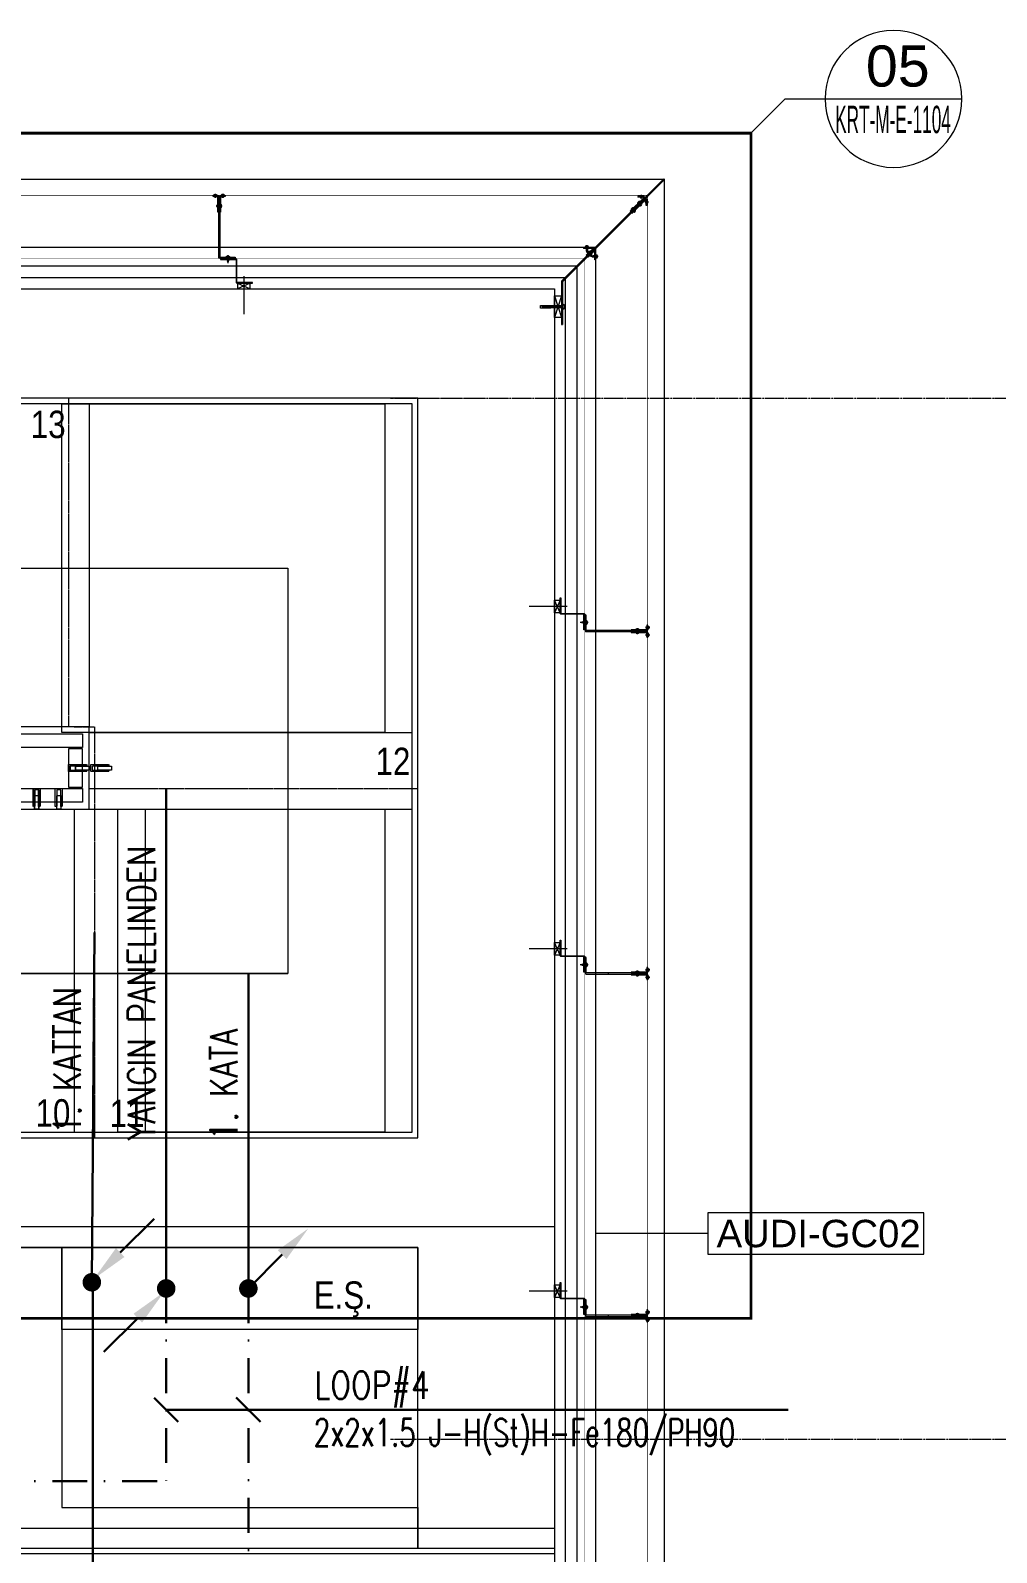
# Model space of a CAD drawing. Extents: x -1133 to 23780, y -1311 to 8245.
# Drawn here: x 4591 to 4944, y 2364 to 2919 of the extents above; entities that cross this region are included whole.
import ezdxf
from ezdxf.enums import TextEntityAlignment as Align

# ---------------------------------------------------------------- set-up
doc = ezdxf.new("R2010")
doc.units = 0
doc.header["$MEASUREMENT"] = 0
for name, pattern in [('DASHDOT', [25.4, 12.7, -6.35, 0, -6.35]), ('DASHDOT2', [0.5, 0.25, -0.125, 0, -0.125]), ('DOT2', [0.125, 0, -0.125]), ('HIDDEN', [0.375, 0.25, -0.125]), ('HIDDEN2', [4.7625, 3.175, -1.5875])]:
    doc.linetypes.add(name, pattern=pattern)
doc.layers.get('0').update_dxf_attribs({"color": 9, "lineweight": 9})
for name, color, linetype, lineweight in [('00', 9, 'Continuous', 9), ('01', 9, 'Continuous', 9), ('06B', 9, 'Continuous', 9), ('06D', 9, 'Continuous', 9), ('10', 9, 'Continuous', 9), ('14', 9, 'Continuous', 9), ('19', 9, 'Continuous', 9), ('19D', 9, 'DOT2', 9), ('20', 9, 'DOT2', 9), ('21', 9, 'Continuous', 9), ('22', 8, 'Continuous', 9), ('24', 9, 'DASHDOT2', 9), ('33', 9, 'BATTING', 9), ('35', 9, 'Continuous', 9), ('40', 9, 'Continuous', 9), ('40B', 9, 'Continuous', 9), ('E-AŞAĞIDAN GELEN HAT', 7, 'Continuous', 30), ('E-KABLO', 7, 'Continuous', 30), ('E-YAZI', 7, 'Continuous', 30), ('E-YUKARI ÇIKAN HAT', 7, 'Continuous', 30)]:
    doc.layers.add(name, color=color, linetype=linetype, lineweight=lineweight)
doc.styles.add('Arial', font='arial.ttf', dxfattribs={"height": 2.5})
doc.styles.add('E-YAZI', font='txttw.shx')
doc.styles.add('MuuM_TEXT-STANDART', font='ARIALN.TTF')
doc.linetypes.add('BATTING', pattern='A,0.0001,-0.1,[134,ltypeshp.shx,S=0.1,R=0,X=-0.1,Y=0],-0.2,[134,ltypeshp.shx,S=0.1,R=180,X=0.1,Y=0],-0.1', length=0.4001)

# ---------------------------------------------------------------- blocks, each defined once
blk = doc.blocks.new('0_wallno')
blk.add_lwpolyline([(-7.84, 1.5), (7.94, 1.5), (7.94, -1.5), (-7.84, -1.5)], close=True)
blk.add_lwpolyline([(7.94, 0), (16.13, 0)])
at = {"style": 'Arial'}
blk.add_attdef('GENISLIK', text='', height=2, dxfattribs=at).set_placement((8.44, 0), align=Align.BOTTOM_LEFT)
blk.add_attdef('DUVARNO', text='', height=2, dxfattribs=at).set_placement((0, 0), align=Align.MIDDLE_CENTER)
blk.add_attdef('YUKSEKLIK', text='', height=2, dxfattribs=at).set_placement((8.44, -0.5), align=Align.TOP_LEFT)
blk = doc.blocks.new('0_detailbox1')
blk.add_lwpolyline([(10.41, -2.5), (7.91, 0), (-5, 0)])
blk.add_circle((0, 0), 5)
at = {"style": 'Arial'}
blk.add_attdef('DETAYADI', text='', height=3, dxfattribs=at).set_placement((0, 0), align=Align.BOTTOM_CENTER)
blk.add_attdef('PAFTAADI', text='', height=2, dxfattribs=at).set_placement((0, -0.5), align=Align.TOP_CENTER)
blk = doc.blocks.new('p- alum kaplama profil')
at = {"lineweight": 13}
blk.add_lwpolyline([(7.12, 12.59), (7.12, 26.49)], dxfattribs=at)
at = {"lineweight": 5}
blk.add_lwpolyline([(9.44, 15.16), (4.79, 15.16), (4.79, 17.16), (9.44, 17.16)], close=True, dxfattribs=at)
for points in [[(4.79, 15.16), (9.44, 17.16)], [(9.44, 15.16), (4.79, 17.16)]]:
    blk.add_lwpolyline(points, dxfattribs=at)
at = {"lineweight": 18}
blk.add_lwpolyline([(4.09, 6.16), (-1.41, 6.16), (-1.41, 6.46), (4.09, 6.46, 0.414214), (4.29, 6.66), (4.29, 14.66, -0.414214), (4.79, 15.16), (10.29, 15.16), (10.29, 14.86), (4.79, 14.86, 0.414214), (4.59, 14.66), (4.59, 6.66, -0.414214)], format="xyb", close=True, dxfattribs=at)
blk.add_lwpolyline([(-2.06, 5.56), (-2.06, -2.34), (-2.06, -15.69), (-1.66, -15.69), (-1.66, -2.34), (-1.66, 5.56), (-1.66, 5.56), (-1.66, 5.57), (-1.66, 5.57), (-1.66, 5.58), (-1.66, 5.58), (-1.65, 5.59), (-1.65, 5.59), (-1.65, 5.59), (-1.65, 5.6), (-1.65, 5.6), (-1.64, 5.61), (-1.64, 5.61), (-1.64, 5.62), (-1.64, 5.62), (-1.63, 5.62), (-1.63, 5.63), (-1.63, 5.63), (-1.62, 5.63), (-1.62, 5.64), (-1.61, 5.64), (-1.61, 5.64), (-1.61, 5.64), (-1.6, 5.65), (-1.6, 5.65), (-1.59, 5.65), (-1.59, 5.65), (-1.58, 5.65), (-1.58, 5.65), (-1.57, 5.66), (-1.57, 5.66), (-1.56, 5.66), (-1.56, 5.66), (3.94, 5.66), (3.94, 6.06), (-1.56, 6.06), (-1.58, 6.06), (-1.61, 6.05), (-1.63, 6.05), (-1.66, 6.05), (-1.68, 6.04), (-1.7, 6.03), (-1.73, 6.03), (-1.75, 6.02), (-1.77, 6.01), (-1.79, 6), (-1.82, 5.99), (-1.84, 5.97), (-1.86, 5.96), (-1.88, 5.94), (-1.89, 5.93), (-1.91, 5.91), (-1.93, 5.89), (-1.95, 5.87), (-1.96, 5.85), (-1.97, 5.83), (-1.99, 5.81), (-2, 5.79), (-2.01, 5.77), (-2.02, 5.75), (-2.03, 5.72), (-2.04, 5.7), (-2.04, 5.68), (-2.05, 5.65), (-2.05, 5.63), (-2.06, 5.61), (-2.06, 5.58)], close=True)
blk.add_lwpolyline([(-1.66, -2.34), (-2.06, -2.34)])
for points in [[(-2.36, -10.84), (-2.36, -16.39), (-2.36, -16.39, -0.414214), (-2.51, -16.54), (-2.51, -16.54), (-4.06, -16.54), (-4.06, -16.84), (-2.51, -16.84), (-2.51, -16.84, 0.414214), (-2.06, -16.39), (-2.06, -10.84)], [(-1.36, -10.84), (-1.66, -10.84), (-1.66, -16.39, 0.414214), (-1.21, -16.84), (-1.21, -16.84), (0.34, -16.84), (0.34, -16.54), (-1.21, -16.54), (-1.21, -16.54, -0.414214), (-1.36, -16.39), (-1.36, -16.39)]]:
    blk.add_lwpolyline(points, format="xyb", close=True)
for points in [[(0.67, 5.66, -10), (1.91, 5.66, -10)], [(0.67, 5.66, -10), (0.67, 5.64, -10), (0.67, 5.62, -10), (0.67, 5.6, -10), (0.68, 5.58, -10), (0.68, 5.56, -10), (0.69, 5.54, -10), (0.69, 5.52, -10), (0.7, 5.5, -10), (0.7, 5.48, -10), (0.71, 5.46, -10), (0.72, 5.45, -10), (0.73, 5.43, -10), (0.74, 5.41, -10), (0.75, 5.4, -10), (0.76, 5.38, -10), (0.77, 5.36, -10), (0.79, 5.35, -10), (0.8, 5.33, -10), (0.81, 5.32, -10), (0.83, 5.31, -10), (0.84, 5.29, -10), (0.86, 5.28, -10), (0.87, 5.27, -10), (0.89, 5.26, -10), (0.91, 5.25, -10), (0.92, 5.24, -10), (0.94, 5.23, -10), (0.96, 5.22, -10), (0.98, 5.21, -10), (1, 5.21, -10), (1.02, 5.2, -10), (1.03, 5.2, -10)], [(0.96, 5.66, -10), (0.97, 5.66, -10), (0.97, 5.66, -10), (0.97, 5.66, -10), (0.98, 5.66, -10), (0.98, 5.66, -10), (0.99, 5.66, -10), (0.99, 5.66, -10), (1, 5.66, -10), (1, 5.67, -10), (1, 5.67, -10), (1.01, 5.67, -10), (1.01, 5.67, -10), (1.01, 5.67, -10), (1.02, 5.68, -10), (1.02, 5.68, -10), (1.02, 5.68, -10), (1.03, 5.69, -10), (1.03, 5.69, -10), (1.03, 5.69, -10), (1.04, 5.7, -10), (1.04, 5.7, -10), (1.04, 5.7, -10), (1.04, 5.71, -10), (1.04, 5.71, -10), (1.05, 5.72, -10), (1.05, 5.72, -10), (1.05, 5.72, -10), (1.05, 5.73, -10), (1.05, 5.73, -10), (1.05, 5.74, -10), (1.05, 5.74, -10), (1.05, 5.75, -10)], [(1.61, 6.87, -10), (0.98, 6.96, -10)], [(1.33, 5.85, -10), (0.98, 5.88, -10)], [(1.56, 7.05, -10), (1.02, 7.13, -10)], [(1.05, 6.91, -10), (1.29, 7.56, -10)], [(1.05, 5.83, -10), (1.05, 6.01, -10)], [(1.05, 5.75, -10), (1.05, 5.83, -10)], [(1.29, 4.93, -10), (1.29, 7.8, -10)], [(1.53, 6.82, -10), (1.29, 7.56, -10)], [(1.29, 6.16, -10), (1.29, 6.26, -10)], [(1.53, 5.75, -10), (1.53, 5.92, -10)], [(1.53, 5.75, -10), (1.53, 5.74, -10), (1.53, 5.74, -10), (1.53, 5.73, -10), (1.53, 5.73, -10), (1.53, 5.72, -10), (1.54, 5.72, -10), (1.54, 5.72, -10), (1.54, 5.71, -10), (1.54, 5.71, -10), (1.54, 5.7, -10), (1.54, 5.7, -10), (1.55, 5.7, -10), (1.55, 5.69, -10), (1.55, 5.69, -10), (1.55, 5.69, -10), (1.56, 5.68, -10), (1.56, 5.68, -10), (1.56, 5.68, -10), (1.57, 5.67, -10), (1.57, 5.67, -10), (1.58, 5.67, -10), (1.58, 5.67, -10), (1.58, 5.67, -10), (1.59, 5.66, -10), (1.59, 5.66, -10), (1.6, 5.66, -10), (1.6, 5.66, -10), (1.6, 5.66, -10), (1.61, 5.66, -10), (1.61, 5.66, -10), (1.62, 5.66, -10), (1.62, 5.66, -10)], [(1.55, 5.2, -10), (1.57, 5.2, -10), (1.59, 5.21, -10), (1.6, 5.21, -10), (1.62, 5.22, -10), (1.64, 5.23, -10), (1.66, 5.24, -10), (1.68, 5.25, -10), (1.69, 5.26, -10), (1.71, 5.27, -10), (1.73, 5.28, -10), (1.74, 5.29, -10), (1.76, 5.31, -10), (1.77, 5.32, -10), (1.78, 5.33, -10), (1.8, 5.35, -10), (1.81, 5.36, -10), (1.82, 5.38, -10), (1.83, 5.4, -10), (1.84, 5.41, -10), (1.85, 5.43, -10), (1.86, 5.45, -10), (1.87, 5.46, -10), (1.88, 5.48, -10), (1.89, 5.5, -10), (1.89, 5.52, -10), (1.9, 5.54, -10), (1.9, 5.56, -10), (1.9, 5.58, -10), (1.91, 5.6, -10), (1.91, 5.62, -10), (1.91, 5.64, -10), (1.91, 5.66, -10)], [(1.03, 5.2, -10), (1.04, 5.2, -10), (1.05, 5.19, -10), (1.05, 5.19, -10), (1.06, 5.19, -10), (1.06, 5.19, -10), (1.07, 5.19, -10), (1.07, 5.19, -10), (1.08, 5.19, -10), (1.08, 5.19, -10), (1.09, 5.19, -10), (1.09, 5.18, -10), (1.1, 5.18, -10), (1.1, 5.18, -10), (1.11, 5.18, -10), (1.11, 5.18, -10), (1.12, 5.18, -10), (1.12, 5.18, -10), (1.13, 5.18, -10), (1.13, 5.18, -10), (1.14, 5.18, -10), (1.15, 5.18, -10), (1.15, 5.18, -10), (1.16, 5.17, -10), (1.16, 5.17, -10), (1.17, 5.17, -10), (1.17, 5.17, -10), (1.18, 5.17, -10), (1.18, 5.17, -10), (1.19, 5.17, -10), (1.19, 5.17, -10), (1.2, 5.17, -10), (1.2, 5.17, -10)], [(1.2, 5.17, -10), (1.2, 5.2, -10)], [(1.38, 5.2, -10), (1.2, 5.2, -10)], [(1.38, 5.17, -10), (1.38, 5.2, -10)], [(1.38, 5.17, -10), (1.38, 5.17, -10), (1.39, 5.17, -10), (1.39, 5.17, -10), (1.4, 5.17, -10), (1.41, 5.17, -10), (1.41, 5.17, -10), (1.42, 5.17, -10), (1.42, 5.17, -10), (1.43, 5.17, -10), (1.43, 5.18, -10), (1.44, 5.18, -10), (1.44, 5.18, -10), (1.45, 5.18, -10), (1.45, 5.18, -10), (1.46, 5.18, -10), (1.46, 5.18, -10), (1.47, 5.18, -10), (1.47, 5.18, -10), (1.48, 5.18, -10), (1.48, 5.18, -10), (1.49, 5.18, -10), (1.5, 5.19, -10), (1.5, 5.19, -10), (1.51, 5.19, -10), (1.51, 5.19, -10), (1.52, 5.19, -10), (1.52, 5.19, -10), (1.53, 5.19, -10), (1.53, 5.19, -10), (1.54, 5.19, -10), (1.54, 5.2, -10), (1.55, 5.2, -10)], [(-2.85, -16.54, 0), (-2.86, -16.51, 0), (-2.87, -16.47, 0), (-2.89, -16.44, 0), (-2.91, -16.41, 0), (-2.93, -16.38, 0), (-2.96, -16.35, 0), (-2.98, -16.33, 0), (-3.01, -16.31, 0), (-3.04, -16.29, 0), (-3.07, -16.27, 0), (-3.11, -16.25, 0), (-3.14, -16.24, 0), (-3.18, -16.23, 0), (-3.21, -16.22, 0), (-3.25, -16.22, 0), (-3.29, -16.22, 0), (-3.32, -16.22, 0), (-3.36, -16.22, 0), (-3.39, -16.23, 0), (-3.43, -16.24, 0), (-3.46, -16.25, 0), (-3.5, -16.27, 0), (-3.53, -16.29, 0), (-3.56, -16.31, 0), (-3.59, -16.33, 0), (-3.61, -16.35, 0), (-3.64, -16.38, 0), (-3.66, -16.41, 0), (-3.68, -16.44, 0), (-3.7, -16.47, 0), (-3.71, -16.51, 0), (-3.73, -16.54, 0)], [(-3.29, -16.54, 0), (-3.73, -16.54, 0)], [(-3.29, -16.54, 0), (-3.55, -16.54, 0)], [(-3.55, -16.54, 0), (-3.29, -16.54, 0)], [(-3.55, -17.04, 0), (-3.55, -16.54, 0)], [(-3.29, -17.54, 0), (-3.29, -16.04, 0)], [(-3.29, -16.54, 0), (-2.85, -16.54, 0)], [(-3.29, -16.54, 0), (-3.03, -16.54, 0)], [(-3.03, -16.54, 0), (-3.29, -16.54, 0)], [(-3.03, -17.04, 0), (-3.03, -16.54, 0)], [(-2.86, -13.04, 0), (-0.86, -13.04, 0)], [(-2.36, -12.52, 0), (-2.4, -12.53, 0), (-2.43, -12.56, 0), (-2.47, -12.58, 0), (-2.5, -12.6, 0), (-2.53, -12.63, 0), (-2.56, -12.66, 0), (-2.59, -12.69, 0), (-2.61, -12.73, 0), (-2.63, -12.76, 0), (-2.65, -12.8, 0), (-2.67, -12.84, 0), (-2.68, -12.88, 0), (-2.69, -12.92, 0), (-2.7, -12.96, 0), (-2.71, -13, 0), (-2.71, -13.04, 0), (-2.71, -13.08, 0), (-2.7, -13.13, 0), (-2.69, -13.17, 0), (-2.68, -13.21, 0), (-2.67, -13.25, 0), (-2.65, -13.28, 0), (-2.63, -13.32, 0), (-2.61, -13.36, 0), (-2.59, -13.39, 0), (-2.56, -13.42, 0), (-2.53, -13.45, 0), (-2.5, -13.48, 0), (-2.47, -13.51, 0), (-2.43, -13.53, 0), (-2.4, -13.55, 0), (-2.36, -13.57, 0)], [(-2.36, -13.04, 0), (-2.36, -12.52, 0)], [(-2.36, -13.04, 0), (-2.36, -12.73, 0)], [(-2.36, -12.73, 0), (-2.36, -13.04, 0)], [(-1.36, -12.73, 0), (-2.36, -12.73, 0)], [(-2.36, -13.04, 0), (-2.36, -13.36, 0)], [(-2.36, -13.04, 0), (-2.36, -13.57, 0)], [(-2.36, -13.36, 0), (-2.36, -13.04, 0)], [(-1.36, -13.36, 0), (-2.36, -13.36, 0)], [(-1.36, -13.04, 0), (-1.36, -12.37, 0)], [(-1.36, -13.72, 0), (-1.32, -13.68, 0), (-1.29, -13.65, 0), (-1.26, -13.61, 0), (-1.23, -13.58, 0), (-1.2, -13.54, 0), (-1.18, -13.5, 0), (-1.16, -13.45, 0), (-1.14, -13.41, 0), (-1.12, -13.37, 0), (-1.1, -13.32, 0), (-1.09, -13.28, 0), (-1.08, -13.23, 0), (-1.07, -13.18, 0), (-1.06, -13.14, 0), (-1.06, -13.09, 0), (-1.06, -13.04, 0), (-1.06, -12.99, 0), (-1.06, -12.95, 0), (-1.07, -12.9, 0), (-1.08, -12.85, 0), (-1.09, -12.81, 0), (-1.1, -12.76, 0), (-1.12, -12.72, 0), (-1.14, -12.67, 0), (-1.16, -12.63, 0), (-1.18, -12.59, 0), (-1.2, -12.55, 0), (-1.23, -12.51, 0), (-1.26, -12.47, 0), (-1.29, -12.43, 0), (-1.32, -12.4, 0), (-1.36, -12.37, 0)], [(-1.36, -13.04, 0), (-1.36, -13.72, 0)], [(-1, -16.54, 0), (-0.98, -16.51, 0), (-0.97, -16.47, 0), (-0.95, -16.44, 0), (-0.93, -16.41, 0), (-0.91, -16.38, 0), (-0.88, -16.35, 0), (-0.86, -16.33, 0), (-0.83, -16.31, 0), (-0.8, -16.29, 0), (-0.77, -16.27, 0), (-0.73, -16.25, 0), (-0.7, -16.24, 0), (-0.66, -16.23, 0), (-0.63, -16.22, 0), (-0.59, -16.22, 0), (-0.56, -16.22, 0), (-0.52, -16.22, 0), (-0.48, -16.22, 0), (-0.45, -16.23, 0), (-0.41, -16.24, 0), (-0.38, -16.25, 0), (-0.34, -16.27, 0), (-0.31, -16.29, 0), (-0.28, -16.31, 0), (-0.25, -16.33, 0), (-0.23, -16.35, 0), (-0.2, -16.38, 0), (-0.18, -16.41, 0), (-0.16, -16.44, 0), (-0.14, -16.47, 0), (-0.13, -16.51, 0), (-0.12, -16.54, 0)], [(-0.56, -16.54, 0), (-1, -16.54, 0)], [(-0.56, -16.54, 0), (-0.82, -16.54, 0)], [(-0.82, -16.54, 0), (-0.56, -16.54, 0)], [(-0.82, -17.04, 0), (-0.82, -16.54, 0)], [(-0.56, -17.54, 0), (-0.56, -16.04, 0)], [(-0.56, -16.54, 0), (-0.3, -16.54, 0)], [(-0.56, -16.54, 0), (-0.12, -16.54, 0)], [(-0.3, -16.54, 0), (-0.56, -16.54, 0)], [(-0.3, -17.04, 0), (-0.3, -16.54, 0)], [(-3.84, -17.04, 0), (-3.81, -17.07, 0), (-3.78, -17.1, 0), (-3.75, -17.12, 0), (-3.72, -17.15, 0), (-3.69, -17.17, 0), (-3.66, -17.19, 0), (-3.62, -17.21, 0), (-3.59, -17.23, 0), (-3.55, -17.24, 0), (-3.52, -17.26, 0), (-3.48, -17.27, 0), (-3.44, -17.28, 0), (-3.4, -17.28, 0), (-3.36, -17.29, 0), (-3.32, -17.29, 0), (-3.29, -17.29, 0), (-3.25, -17.29, 0), (-3.21, -17.29, 0), (-3.17, -17.28, 0), (-3.13, -17.28, 0), (-3.09, -17.27, 0), (-3.06, -17.26, 0), (-3.02, -17.24, 0), (-2.98, -17.23, 0), (-2.95, -17.21, 0), (-2.91, -17.19, 0), (-2.88, -17.17, 0), (-2.85, -17.15, 0), (-2.82, -17.12, 0), (-2.79, -17.1, 0), (-2.76, -17.07, 0), (-2.73, -17.04, 0)], [(-3.29, -17.04, 0), (-3.84, -17.04, 0)], [(-3.29, -17.04, 0), (-2.73, -17.04, 0)], [(-0.56, -17.04, 0), (-1.11, -17.04, 0)], [(0, -17.04, 0), (-0.03, -17.07, 0), (-0.06, -17.1, 0), (-0.09, -17.12, 0), (-0.12, -17.15, 0), (-0.15, -17.17, 0), (-0.18, -17.19, 0), (-0.22, -17.21, 0), (-0.25, -17.23, 0), (-0.29, -17.24, 0), (-0.33, -17.26, 0), (-0.36, -17.27, 0), (-0.4, -17.28, 0), (-0.44, -17.28, 0), (-0.48, -17.29, 0), (-0.52, -17.29, 0), (-0.56, -17.29, 0), (-0.59, -17.29, 0), (-0.63, -17.29, 0), (-0.67, -17.28, 0), (-0.71, -17.28, 0), (-0.75, -17.27, 0), (-0.79, -17.26, 0), (-0.82, -17.24, 0), (-0.86, -17.23, 0), (-0.89, -17.21, 0), (-0.93, -17.19, 0), (-0.96, -17.17, 0), (-0.99, -17.15, 0), (-1.02, -17.12, 0), (-1.05, -17.1, 0), (-1.08, -17.07, 0), (-1.11, -17.04, 0)], [(-0.56, -17.04, 0), (0, -17.04, 0)]]:
    blk.add_polyline3d(points)
blk = doc.blocks.new('p-cephe_kose profili')
at = {"linetype": 'Continuous', "lineweight": 13}
for p, q in [((-2.75, 12.75), (-3.15, 12.75)), ((-3.15, -2.87), (-3.15, 12.75)), ((-2.75, -3.03), (-2.75, 12.75)), ((-3.15, -2.87), (-30.14, -29.86)), ((-2.75, -3.03), (-29.86, -30.14)), ((-34, -30.65), (-34, -32.75)), ((-34, -30.65), (-33.7, -30.65)), ((-33.85, -33.57), (-30.14, -29.86)), ((-33.7, -30.65), (-33.7, -32.75)), ((-33.57, -33.85), (-29.86, -30.14)), ((-33.53, -32.82), (-28.58, -27.87)), ((-33.32, -33.03), (-28.37, -28.08)), ((-28.08, -28.37), (-33.03, -33.32)), ((-27.87, -28.58), (-32.82, -33.53)), ((-30.14, -29.86), (-29.86, -30.14)), ((-29.86, -30.14), (-30.14, -29.86)), ((-28.37, -28.08), (-28.58, -27.87)), ((-28.08, -28.37), (-27.87, -28.58)), ((-33.85, -33.57), (-40.45, -40.17)), ((-33.57, -33.85), (-40.17, -40.45)), ((-33.57, -33.85), (-33.85, -33.57)), ((-32.75, -33.7), (-30.65, -33.7)), ((-32.75, -34), (-30.65, -34)), ((-30.65, -34), (-30.65, -33.7)), ((-40.45, -40.17), (-40.17, -40.45))]:
    blk.add_line(p, q, dxfattribs=at)
at = {"linetype": 'Continuous', "lineweight": 5}
for p, q in [((-3.15, 6.69), (1.05, 6.69)), ((1.05, 5.81), (-3.15, 5.81)), ((-2.75, 2.25), (-0.25, 10.25)), ((-0.25, 2.25), (-2.75, 10.25)), ((-2.73, 6.25), (4.2, 6.25)), ((4.85, 6.62), (1.05, 6.62)), ((4.85, 5.88), (1.05, 5.88))]:
    blk.add_line(p, q, dxfattribs=at)
at = {"linetype": 'Continuous', "lineweight": 18}
for p, q in [((-15.25, -10.86), (-15.25, -14)), ((-15.25, -10.86), (-14.95, -10.86)), ((-14.95, -10.86), (-14.95, -14)), ((-14.78, -14.07), (-12.56, -11.86)), ((-14.57, -14.28), (-12.35, -12.07)), ((-12.07, -12.35), (-14.28, -14.57)), ((-11.86, -12.56), (-14.07, -14.78)), ((-14, -14.95), (-10.86, -14.95)), ((-14, -15.25), (-10.86, -15.25)), ((-12.35, -12.07), (-12.56, -11.86)), ((-12.07, -12.35), (-11.86, -12.56)), ((-10.86, -15.25), (-10.86, -14.95))]:
    blk.add_line(p, q, dxfattribs=at)
for p, q in [((-16.23, -12.06), (-13.36, -12.06)), ((-15.99, -11.97), (-15.95, -11.97)), ((-15.99, -12.15), (-15.95, -12.15)), ((-15.95, -11.97), (-15.95, -12.15)), ((-15.5, -12.68), (-15.5, -11.44)), ((-15.41, -11.82), (-15.23, -11.82)), ((-15.41, -12.3), (-15.32, -12.3)), ((-15.32, -12.3), (-15.14, -12.3)), ((-15.3, -12.02), (-15.28, -12.37)), ((-15.23, -11.82), (-15.05, -11.82)), ((-15.19, -11.74), (-15.1, -12.37)), ((-15.14, -12.3), (-14.96, -12.3)), ((-15.05, -11.82), (-14.87, -11.82)), ((-15.01, -11.74), (-14.92, -12.37)), ((-14.96, -12.3), (-14.78, -12.3)), ((-14.87, -11.82), (-14.69, -11.82)), ((-14.83, -11.74), (-14.74, -12.37)), ((-14.78, -12.3), (-14.6, -12.3)), ((-14.69, -11.82), (-14.51, -11.82)), ((-14.65, -11.74), (-14.56, -12.37)), ((-14.6, -12.3), (-14.42, -12.3)), ((-14.51, -11.82), (-14.33, -11.82)), ((-14.47, -11.74), (-14.38, -12.37)), ((-14.42, -12.3), (-14.24, -12.3)), ((-14.33, -11.82), (-13.6, -12.06)), ((-14.29, -11.74), (-14.2, -12.37)), ((-14.24, -12.3), (-13.6, -12.06)), ((-14.1, -11.79), (-14.03, -12.33)), ((-12.68, -15.51), (-11.44, -15.51)), ((-11.74, -14.3), (-12.37, -14.21)), ((-11.74, -14.48), (-12.37, -14.39)), ((-11.74, -14.66), (-12.37, -14.57)), ((-11.74, -14.84), (-12.37, -14.75)), ((-11.74, -15.02), (-12.37, -14.93)), ((-11.74, -15.2), (-12.37, -15.11)), ((-12.02, -15.31), (-12.37, -15.29)), ((-11.79, -14.11), (-12.33, -14.03)), ((-12.3, -14.25), (-12.06, -13.61)), ((-12.3, -14.43), (-12.3, -14.25)), ((-12.3, -14.61), (-12.3, -14.43)), ((-12.3, -14.79), (-12.3, -14.61)), ((-12.3, -14.97), (-12.3, -14.79)), ((-12.3, -15.15), (-12.3, -14.97)), ((-12.3, -15.33), (-12.3, -15.15)), ((-12.3, -15.42), (-12.3, -15.33)), ((-12.15, -15.99), (-12.15, -15.96)), ((-11.97, -15.96), (-12.15, -15.96)), ((-12.06, -16.24), (-12.06, -13.37)), ((-11.82, -14.34), (-12.06, -13.61)), ((-11.97, -15.99), (-11.97, -15.96)), ((-11.82, -14.52), (-11.82, -14.34)), ((-11.82, -14.7), (-11.82, -14.52)), ((-11.82, -14.88), (-11.82, -14.7)), ((-11.82, -15.06), (-11.82, -14.88)), ((-11.82, -15.24), (-11.82, -15.06)), ((-11.82, -15.42), (-11.82, -15.24))]:
    blk.add_line(p, q)
at = {"lineweight": 5}
for p, q in [((-13.02, -13.73), (-13.73, -13.02)), ((-13.29, -13.01), (-13.66, -13.38)), ((-13.65, -12.66), (-12.44, -13.86)), ((-13.29, -13.01), (-13.52, -13.23)), ((-13.52, -13.23), (-13.29, -13.01)), ((-13.29, -13.01), (-12.92, -12.64)), ((-13.29, -13.01), (-13.07, -12.79)), ((-13.07, -12.79), (-13.29, -13.01)), ((-12.57, -13.28), (-13.28, -12.57)), ((-12.8, -13.5), (-13.27, -13.98)), ((-12.8, -13.5), (-12.32, -13.03)), ((-34.6, -31.92), (-33.2, -31.92)), ((-34.1, -31.92), (-34.1, -31.37)), ((-34.1, -31.66), (-33.7, -31.66)), ((-34.1, -31.92), (-34.1, -32.47)), ((-34.1, -32.18), (-33.7, -32.18)), ((-33.7, -31.92), (-33.7, -31.48)), ((-33.7, -31.92), (-33.7, -31.66)), ((-33.7, -31.66), (-33.7, -31.92)), ((-33.7, -31.92), (-33.7, -32.36)), ((-33.7, -31.92), (-33.7, -32.18)), ((-33.7, -32.18), (-33.7, -31.92)), ((-31.22, -31.93), (-31.93, -31.22)), ((-31.92, -34.6), (-31.92, -33.2)), ((-31.49, -31.21), (-31.86, -31.58)), ((-31.85, -30.86), (-30.64, -32.06)), ((-31.49, -31.21), (-31.71, -31.43)), ((-31.71, -31.43), (-31.49, -31.21)), ((-31.49, -31.21), (-31.12, -30.84)), ((-31.49, -31.21), (-31.27, -30.99)), ((-31.27, -30.99), (-31.49, -31.21)), ((-30.77, -31.48), (-31.48, -30.77)), ((-31, -31.7), (-31.47, -32.18)), ((-31, -31.7), (-30.52, -31.23)), ((-28.94, -29.65), (-29.65, -28.94)), ((-29.22, -28.93), (-29.59, -29.3)), ((-29.57, -28.58), (-28.37, -29.78)), ((-29.22, -28.93), (-29.44, -29.16)), ((-29.44, -29.16), (-29.22, -28.93)), ((-29.22, -28.93), (-28.84, -28.56)), ((-29.22, -28.93), (-28.99, -28.71)), ((-28.99, -28.71), (-29.22, -28.93)), ((-28.5, -29.21), (-29.21, -28.5)), ((-28.72, -29.43), (-29.2, -29.91)), ((-28.72, -29.43), (-28.24, -28.95)), ((-31.92, -34.1), (-32.47, -34.1)), ((-31.92, -33.7), (-32.36, -33.7)), ((-31.92, -33.7), (-32.18, -33.7)), ((-32.18, -33.7), (-31.92, -33.7)), ((-32.18, -34.1), (-32.18, -33.7)), ((-31.92, -33.7), (-31.66, -33.7)), ((-31.92, -33.7), (-31.48, -33.7)), ((-31.66, -33.7), (-31.92, -33.7)), ((-31.92, -34.1), (-31.37, -34.1)), ((-31.66, -34.1), (-31.66, -33.7))]:
    blk.add_line(p, q, dxfattribs=at)
at = {"lineweight": 0}
blk.add_line((-34, -32.75), (-34, -30.75), dxfattribs=at)
at = {"linetype": 'Continuous', "lineweight": 5}
for points in [[(-2.75, 10.25), (-0.25, 10.25), (-0.25, 2.25), (-2.75, 2.25)], [(1.05, 6.75), (4.85, 6.75), (4.85, 5.75), (1.05, 5.75)]]:
    blk.add_lwpolyline(points, close=True, dxfattribs=at)
blk.add_lwpolyline([(-38.03, -37.75), (-37.75, -38.03)])
for centre, radius, start, end in [((-14.88, -12.06), 1.11, 166.6402, 175.4788), ((-14.88, -12.06), 1.11, 184.5212, 193.3598), ((-15.5, -11.91), 0.473, 90, 166.6402), ((-15.5, -12.21), 0.473, 193.3598, 270), ((-15.41, -11.73), 0.09, 180, 270), ((-15.41, -12.39), 0.09, 90, 180), ((-12.21, -15.51), 0.473, 180, 256.6402), ((-12.39, -15.42), 0.09, 270, 0), ((-12.06, -14.89), 1.11, 256.6402, 265.4788), ((-12.06, -14.89), 1.11, 274.5212, 283.3598), ((-11.73, -15.42), 0.09, 180, 270), ((-11.91, -15.51), 0.473, 283.3598, 360)]:
    blk.add_arc(centre, radius, start, end)
at = {"linetype": 'Continuous', "lineweight": 18}
for centre, radius, start, end in [((-14.85, -14), 0.4, 180, 315), ((-14.85, -14), 0.1, 180, 315), ((-14, -14.85), 0.4, 135, 270), ((-14, -14.85), 0.1, 135, 270)]:
    blk.add_arc(centre, radius, start, end, dxfattribs=at)
at = {"lineweight": 5}
for centre, radius, start, end in [((-13.35, -12.95), 0.57, 67.9194, 202.0806), ((-13.23, -13.07), 0.909, 267.075, 2.925), ((-33.62, -31.92), 0.732, 131.1905, 228.8095), ((-33.83, -31.92), 0.46, 286.9574, 73.0426), ((-31.55, -31.15), 0.57, 67.9194, 202.0806), ((-31.43, -31.27), 0.909, 267.075, 2.925), ((-29.27, -28.88), 0.57, 67.9194, 202.0806), ((-29.15, -29), 0.909, 267.075, 2.925), ((-31.92, -33.62), 0.732, 221.1905, 318.8095), ((-31.92, -33.83), 0.46, 16.9574, 163.0426)]:
    blk.add_arc(centre, radius, start, end, dxfattribs=at)
at = {"linetype": 'Continuous', "lineweight": 13}
for centre, radius, start, end in [((-33.6, -32.75), 0.4, 180, 315), ((-33.6, -32.75), 0.1, 180, 315), ((-32.75, -33.6), 0.4, 135, 270), ((-32.75, -33.6), 0.1, 135, 270)]:
    blk.add_arc(centre, radius, start, end, dxfattribs=at)
at = {"linetype": 'Continuous', "lineweight": 5}
blk.add_rational_spline([(-3.15, 7.25), (-3.22, 7.25), (-3.29, 7.25), (-3.63, 7.25), (-3.68, 6.91), (-3.7, 6.83), (-3.71, 6.75), (-3.79, 6.25), (-3.71, 5.75), (-3.7, 5.67), (-3.68, 5.59), (-3.63, 5.25), (-3.29, 5.25), (-3.22, 5.25), (-3.15, 5.25), (-3.15, 6.25), (-3.15, 7.25)], [1, 1, 1, 0.760917374327, 1, 1, 1, 1, 1, 1, 1, 0.760917374327, 1, 1, 1, 1, 1], degree=2, knots=[0, 0, 0, 1, 1, 2, 2, 3, 3, 4, 4, 5, 5, 6, 6, 7, 7, 8, 8, 8], dxfattribs=at)
blk = doc.blocks.new('P-AKS_AUDI')
at = {"layer": '24'}
for points in [[(0, 0), (360, 0)], [(0, -380), (360, -380)]]:
    blk.add_lwpolyline(points, dxfattribs=at)
blk = doc.blocks.new('p-lama profili')
at = {"layer": '20', "linetype": 'HIDDEN', "ltscale": 0.5}
blk.add_lwpolyline([(0.75, -0.45), (-0.75, -0.45), (-0.75, -6.5), (-1.25, -6.5), (-1.25, -0.45), (-1.25, -0.45), (-1.25, 0), (1.25, 0), (1.25, -0.45), (1.25, -0.45), (1.25, -6.5), (0.75, -6.5), (0.75, -0.45)], dxfattribs=at)
blk.add_lwpolyline([(-0.75, -2.5), (0.75, -2.5), (0.75, -7.5), (-0.75, -7.5)], close=True, dxfattribs=at)
blk = doc.blocks.new('p-zemin kat')
at = {"layer": '00'}
blk.add_lwpolyline([(4287.5, 2365), (4287.5, 2390), (4197.5, 2390), (4197.5, 2365), (4177.5, 2365), (4177.5, 2380), (4182.5, 2380), (4182.5, 2560), (4197.5, 2560), (4197.5, 2490), (4302.5, 2490), (4302.5, 2475), (4197.5, 2475), (4197.5, 2405), (4302.5, 2405), (4302.5, 2380), (4582.5, 2380), (4582.5, 2475), (4602.5, 2475), (4602.5, 2380), (4732.5, 2380), (4732.5, 2365), (4287.5, 2365)], dxfattribs=at)
at = {"layer": '01'}
blk.add_lwpolyline([(4302.5, 2825), (4782.5, 2825), (4782.5, 2365), (4732.5, 2365), (4732.5, 2475), (4342.5, 2475), (4342.5, 2475), (4302.5, 2475), (4302.5, 2515), (4732.5, 2515), (4732.5, 2785), (4302.5, 2785)], close=True, dxfattribs=at)
at = {"layer": '06B'}
for points in [[(4610, 2657.5), (4337, 2657.5), (4329.5, 2657.5), (4329.5, 2662.5), (4607.5, 2662.5), (4610, 2662.5), (4610, 2657.5)], [(4607.5, 2662.5), (4610, 2662.5)], [(4607.5, 2642.5), (4610, 2642.5), (4610, 2637.5), (4534.04, 2637.5), (4531.76, 2642.5), (4607.5, 2642.5), (4607.5, 2642.5)]]:
    blk.add_lwpolyline(points, dxfattribs=at)
blk.add_lwpolyline([(4605, 2657), (4605, 2643), (4610, 2643), (4610, 2657)], close=True, dxfattribs=at)
at = {"layer": '06D'}
for points in [[(4177.8, 2865), (4822.5, 2865), (4822.5, 2034.62), (4782.5, 2034.62)], [(4797.5, 2034.62), (4797.5, 2840), (4177.8, 2840)], [(4790.7, 2034.62), (4790.71, 2833.2), (4177.8, 2833.25)], [(4602.5, 2475), (4732.5, 2475), (4732.5, 2445), (4602.5, 2445), (4602.5, 2475)]]:
    blk.add_lwpolyline(points, dxfattribs=at)
at = {"layer": '10'}
for points, const_width in [([(4177.8, 2859.1), (4816.5, 2859.1), (4816.5, 2034.62)], 0.2), ([(4793.5, 2034.92), (4793.5, 2836), (4177.8, 2836)], 0.1)]:
    blk.add_lwpolyline(points, dxfattribs=dict(at, const_width=const_width))
at = {"layer": '14'}
for points in [[(4197.5, 2365), (4197.5, 2363), (4175.5, 2363), (4175.5, 2382), (4180.5, 2382), (4180.5, 2562), (4199.5, 2562), (4199.5, 2492), (4300.5, 2492), (4300.5, 2517), (4730.5, 2517), (4730.5, 2783), (4300.5, 2783), (4300.5, 2803), (4199.5, 2803), (4199.5, 2668), (4180.5, 2668), (4180.5, 2808), (4175.5, 2808), (4175.5, 2825)], [(4782.5, 2365), (4782.5, 2363.15), (4287.5, 2363.15), (4287.5, 2365.15)]]:
    blk.add_lwpolyline(points, dxfattribs=at)
at = {"layer": '19', "linetype": 'Continuous'}
for points in [[(4612.5, 2783), (4612.5, 2665)], [(4612.5, 2635), (4612.5, 2665), (4327, 2665)], [(4535.14, 2635), (4610.5, 2635)], [(4607, 2635), (4607, 2517)], [(4610.5, 2635), (4730.5, 2635)]]:
    blk.add_lwpolyline(points, dxfattribs=at)
at = {"layer": '19'}
for points in [[(4325, 2723), (4685, 2723), (4685, 2575), (4562.64, 2575)], [(4388, 2575), (4685, 2575)]]:
    blk.add_lwpolyline(points, dxfattribs=at)
at = {"layer": '19D', "linetype": 'HIDDEN'}
for points in [[(4605, 2785), (4605, 2665)], [(4607, 2665), (4614.5, 2665), (4614.5, 2515)], [(4612.5, 2642.5), (4732.5, 2642.5)]]:
    blk.add_lwpolyline(points, dxfattribs=at)
at = {"layer": '33', "ltscale": 0.4}
blk.add_lwpolyline([(4786.5, 2036.84), (4786.5, 2829), (4177.8, 2829)], dxfattribs=at)
at = {"layer": '40'}
for points in [[(4720.5, 2663), (4602.5, 2663), (4602.5, 2665), (4602.5, 2665), (4602.5, 2783), (4720.5, 2783)], [(4720.5, 2517), (4623, 2517), (4623, 2635), (4720.5, 2635)]]:
    blk.add_lwpolyline(points, close=True, dxfattribs=at)
at = {"layer": '40B'}
blk.add_lwpolyline([(4782.5, 2825), (4782.5, 2482.5), (4200, 2482.5), (4200, 2825)], close=True, dxfattribs=at)
blk.add_lwpolyline([(4532.5, 2156.79), (4532.5, 2372.5), (4782.5, 2372.5), (4782.5, 2102.28), (4762.5, 2102.28), (4760.5, 2102.28, 0.022733), (4537.5, 2153.27), (4532.5, 2153.27)], format="xyb", close=True, dxfattribs=at)
at = {"rotation": 90}
blk.add_blockref('p-lama profili', (4605, 2650), dxfattribs=at)
blk.add_blockref('p-lama profili', (4593.25, 2642.5))
at = {"layer": '10'}
for name, p, rotation in [('p-cephe_kose profili', (4782.19, 2824.69), 180), ('p- alum kaplama profil', (4799.66, 2701.86), 90), ('p- alum kaplama profil', (4799.66, 2576.86), 90), ('p- alum kaplama profil', (4799.66, 2451.86), 90)]:
    blk.add_blockref(name, p, dxfattribs=dict(at, rotation=rotation))
at = {"layer": '10', "xscale": -1, "rotation": 180}
blk.add_blockref('p- alum kaplama profil', (4661.86, 2842.16), dxfattribs=at)
at = {"layer": '24'}
blk.add_blockref('P-AKS_AUDI', (4722.5, 2785), dxfattribs=at)
at = {"layer": '21', "style": 'MuuM_TEXT-STANDART'}
blk.add_text('E.Ş.', height=10, dxfattribs=at).set_placement((4694.5, 2452.57))
blk = doc.blocks.new('100_AŞAĞIDAN GELEN HAT')
at = {"layer": 'E-AŞAĞIDAN GELEN HAT', "color": 3, "linetype": 'Continuous'}
blk.add_line((-2.07, -2.17), (-4.55, -4.64), dxfattribs=at)
at = {"layer": 'E-AŞAĞIDAN GELEN HAT', "color": 4, "linetype": 'Continuous', "const_width": 0.675}
blk.add_lwpolyline([(-0.34, 0, 1), (0.34, 0, 1)], format="xyb", close=True, dxfattribs=at)
at = {"layer": 'E-AŞAĞIDAN GELEN HAT', "color": 3, "linetype": 'Continuous'}
blk.add_solid([(-2.39, -1.85), (-1.76, -2.49), (-0.16, -0.26)], dxfattribs=at)
blk = doc.blocks.new('100_YUKARI ÇIKAN HAT')
at = {"layer": 'E-YUKARI ÇIKAN HAT', "color": 3, "linetype": 'Continuous'}
blk.add_line((2.47, 2.47), (0, 0), dxfattribs=at)
at = {"layer": 'E-YUKARI ÇIKAN HAT', "color": 4, "linetype": 'Continuous', "const_width": 0.675}
blk.add_lwpolyline([(-0.34, 0, 1), (0.34, 0, 1)], format="xyb", close=True, dxfattribs=at)
at = {"layer": 'E-YUKARI ÇIKAN HAT', "color": 3, "linetype": 'Continuous'}
blk.add_solid([(2.15, 2.79), (2.79, 2.15), (4.38, 4.38)], dxfattribs=at)

msp = doc.modelspace()

# ---------------------------------------------------------------- linework, layer by layer
at = {"layer": '21', "linetype": 'HIDDEN2', "ltscale": 0.1, "const_width": 1}
msp.add_lwpolyline([(4147.2, 2881.81), (4854.19, 2881.81), (4854.19, 2449.05), (4147.2, 2449.05)], close=True, dxfattribs=at)
at = {"layer": '35'}
for points in [[(4612.5, 2663), (4730.5, 2663)], [(4612.5, 2663), (4730.5, 2663)], [(4605, 2635), (4633, 2635), (4633, 2517)], [(4612.5, 2635), (4633, 2635), (4633, 2517)]]:
    msp.add_lwpolyline(points, dxfattribs=at)
at = {"layer": 'E-KABLO', "color": 5, "linetype": 'Continuous'}
msp.add_line((4613.86, 2278.24), (4613.86, 2460.78), dxfattribs=at)
at = {"layer": 'E-KABLO', "color": 6, "linetype": 'DASHDOT'}
for p, q in [((4640.63, 2460), (4640.63, 2389.65)), ((4670.63, 2460), (4670.66, 2342.7)), ((4420.58, 2389.65), (4640.63, 2389.65))]:
    msp.add_line(p, q, dxfattribs=at)
at = {"layer": 'E-KABLO'}
for p, q in [((4636.21, 2420.12), (4645.05, 2411.28)), ((4666.22, 2420.13), (4675.06, 2411.29))]:
    msp.add_line(p, q, dxfattribs=at)
for points in [[(4640.63, 2642.5), (4640.63, 2460)], [(4614.5, 2590), (4613.47, 2462.26)], [(4670.63, 2575), (4670.63, 2460)], [(4867.77, 2415.7), (4640.63, 2415.7)]]:
    msp.add_lwpolyline(points, dxfattribs=at)

# ---------------------------------------------------------------- block references
at = {"rotation": 90}
for p in [(4605.13, 2650), (4613.13, 2650)]:
    msp.add_blockref('p-lama profili', p, dxfattribs=at)
for p in [(4593.38, 2642.5), (4601.38, 2642.5)]:
    msp.add_blockref('p-lama profili', p)
at = {"layer": '10'}
msp.add_blockref('p-zemin kat', (0, 0), dxfattribs=at)
at = {"layer": '21'}
ref = msp.add_blockref('0_detailbox1', (4906.24, 2894.31), dxfattribs=dict(at, xscale=-5, yscale=5, zscale=5))
ref.add_attrib('DETAYADI', '05', dxfattribs={"layer": '0', "height": 15, "style": 'Arial'}).set_placement((4907.81, 2894.31), align=Align.BOTTOM_CENTER)
ref.add_attrib('PAFTAADI', 'KRT-M-E-1104', dxfattribs={"layer": '0', "height": 10, "style": 'Arial', "width": 0.45}).set_placement((4906.07, 2891.81), align=Align.TOP_CENTER)
at = {"layer": '22'}
ref = msp.add_blockref('0_wallno', (4878.16, 2480.06), dxfattribs=dict(at, xscale=-5, yscale=5, zscale=5))
ref.add_attrib('DUVARNO', 'AUDI-GC02', dxfattribs={"layer": '0', "height": 10, "style": 'Arial'}).set_placement((4878.9, 2480.06), align=Align.MIDDLE_CENTER)
at = {"layer": 'E-AŞAĞIDAN GELEN HAT', "xscale": 5, "yscale": 5, "zscale": 5, "rotation": 180}
msp.add_blockref('100_AŞAĞIDAN GELEN HAT', (4613.47, 2462.26), dxfattribs=at)
at = {"layer": 'E-AŞAĞIDAN GELEN HAT', "xscale": 5, "yscale": 5, "zscale": 5}
msp.add_blockref('100_AŞAĞIDAN GELEN HAT', (4640.63, 2460), dxfattribs=at)
at = {"layer": 'E-YUKARI ÇIKAN HAT', "xscale": 5, "yscale": 5, "zscale": 5}
msp.add_blockref('100_YUKARI ÇIKAN HAT', (4670.63, 2460), dxfattribs=at)

# ---------------------------------------------------------------- texts
at = {"layer": '21', "style": 'MuuM_TEXT-STANDART'}
for s, p in [('13', (4591.16, 2770.48)), ('12', (4717.07, 2647.44)), ('10', (4592.89, 2519.1)), ('11', (4619.94, 2518.93))]:
    msp.add_text(s, height=10, dxfattribs=at).set_placement(p)
at = {"layer": 'E-YAZI', "color": 3, "style": 'E-YAZI', "width": 0.8}
for s, p in [('YANGIN PANELINDEN', (4636.63, 2514.1)), ('1. KATTAN', (4609.47, 2516.36)), ('1. KATA', (4666.63, 2514.1))]:
    msp.add_text(s, height=10, rotation=90, dxfattribs=at).set_placement(p)
at = {"layer": 'E-YAZI', "color": 3, "style": 'E-YAZI'}
for s, width, p in [('LOOP#4', 0.8, (4694.73, 2419.7)), ('2x2x1.5 J-H(St)H-Fe180/PH90', 0.7, (4694.55, 2402.44))]:
    msp.add_text(s, height=10, dxfattribs=dict(at, width=width)).set_placement(p)

doc.saveas('drawing.dxf')
